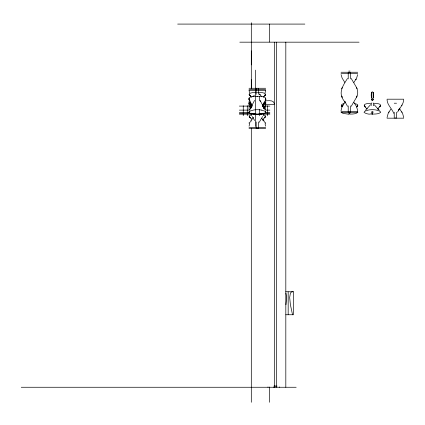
<?xml version="1.0" encoding="UTF-8"?>
<svg xmlns="http://www.w3.org/2000/svg" width="425" height="425" viewBox="0 0 425 425"><rect width="100%" height="100%" fill="white"/><g stroke="black" fill="none" stroke-linecap="round" stroke-linejoin="round"><path stroke-width="0.64" d="M251.303 83.948L251.308 79.666M251.303 60.605L251.308 58.06M251.303 55.192L251.303 53.763M258.501 128.531L258.501 121.948M258.501 88.272L258.501 94.238M348.224 112.519L348.224 105.931M251.308 86.817L251.303 88.602M251.303 53.922L251.308 50.91M371.482 97.798C370.053 89.526 374.786 90.153 373.272 97.798M373.092 97.798L373.182 92.469L372.948 93.032M248.806 99.461C249.055 99.997 248.503 99.407 249.257 98.706M255.335 96.321C253.534 96.618 247.143 96.385 249.363 99.769M248.8 104.051L249.257 103.307M274.316 104.013L273.891 104.47L265.232 104.47M265.694 109.018L265.54 106.569M341.025 110.808L341.673 107.785L342.996 105.044L342.688 105.581M387.037 117.566L388.152 113.464L390.835 109.145M403.729 99.801L403.081 102.776L401.758 105.517M285.961 304.683L286.678 297.495L285.961 293.181M249.156 106.569L249.002 109.018M249.061 126.172L249.65 123.802M265.636 90.637L265.046 93.006M357.659 74.619L356.607 78.12L353.919 82.434M265.439 98.706L265.891 99.259L265.768 99.801M265.896 99.45L265.71 99.832M265.832 103.089L265.816 102.521M265.503 99.354L265.333 99.769C267.553 96.385 261.163 96.618 259.362 96.321M347.512 78.471C342.104 86.769 337.349 94.143 345.621 102.675L344.903 101.612L347.512 106.303M351.231 106.303L356.575 97.198L357.43 94.823L357.738 92.39L357.43 89.957L356.575 87.577L351.231 78.471M248.88 102.521L248.864 103.089M342.168 87.577L341.668 88.777M356.575 97.198L357.074 96.002M265.136 100.22L265.397 99.604L265.195 100.077M259.207 122.32L262.602 116.498M254.559 100.364L250.484 108.221M264.701 101.171L263.059 104.492M397.508 112.147L402.05 105.017M264.074 103.28L264.648 102.17L262.549 106.107M262.666 105.251L263.064 104.476M264.382 102.696L264.589 102.297L264.01 103.387M264.961 117.21L265.561 116.535L264.77 117.417L265.678 115.94L263.803 114.883M380.609 105.586C380.598 103.057 375.854 103.828 374.165 103.264M265.046 102.361L262.937 106.064M251.143 107.042L251.435 106.516M250.187 108.752L250.5 108.194M265.567 102.43L264.934 103.525M356.038 79.231L355.73 79.767L356.054 79.199M342.709 105.543L344.824 102.34M389.024 111.817L388.7 112.386M252.083 105.841L250.097 109.198M249.029 104.635L248.864 105.395L249.703 106.144M265.524 103.472L265.827 103.1L265.551 103.546M264.648 104.003L262.878 106.829M263.224 106.271L263.612 105.66M250.511 108.816L250.66 108.588M249.278 100.667L249.018 101.432L249.31 101.803M249.018 111.977L249.278 111.594M263.941 105.958L263.234 106.983M253.555 117.295L252.052 119.404M263.362 107.546L264.207 106.436M265.386 101.803L265.678 101.432L265.418 100.667M265.386 112.731L265.678 112.359M265.386 123.659L265.678 122.905L264.223 121.8M265.524 98.882L265.832 98.499M370.531 104.715L366.249 109.459M264.961 95.354L265.577 94.663L264.77 95.561C267.947 92.512 259.994 92.469 258.501 92.294M357.76 105.607L356.968 106.489L357.76 105.607L357.537 105.857C358.854 104.338 355.534 103.801 354.652 103.663M265.561 94.679L264.223 95.567M265.561 116.535L264.924 117.072M254.336 95.184L252.902 96.778M348.404 114.139L343.092 113.417L341.217 112.359M357.308 106.107L357.77 105.591L357.117 106.144M371.237 114.139C374.287 113.937 378.186 114.442 380.71 112.359L379.95 111.228L376.21 110.027A22.228 22.228 0 0 0 372.38 109.692A22.228 22.228 0 0 0 368.544 110.027L364.804 111.228L364.044 112.359C365.532 113.656 370.202 114.883 371.227 113.672M264.308 96.061L264.918 95.397L263.234 97.251M264.308 117.916L264.918 117.252L262.501 119.914M356.649 106.84L357.117 106.324L356.506 106.988M377.533 108.986L380.587 105.607L379.801 106.489L380.587 105.607L379.95 106.144M263.585 107.796L263.898 107.451M379.339 106.988L379.801 106.489M256.732 88.889L257.024 88.597M257.587 128.297L257.348 128.531L257.348 128.127M348.946 72.686L348.76 72.866M257.481 128.398L257.672 128.212M349.568 112.322L349.833 112.057M273.743 387.26L274.183 386.814M250.383 121.194L250.92 120.679M365.415 110.266L365.946 109.751M264.993 106.144L265.832 105.395L265.668 104.635M348.989 113.65L349.148 113.576A1.031 1.031 0 0 1 349.961 113.565L349.977 113.592M250.474 121.8L249.018 122.905L249.31 123.659M371.896 113.613L372.034 113.555A1.031 1.031 0 0 1 372.353 113.491L372.401 113.491A1.031 1.031 0 0 1 372.741 113.565L372.72 113.555M250.893 114.883L249.018 115.94L249.927 117.417L249.289 116.71L249.773 117.072M259.362 114.15L264.265 113.417L265.891 112.359L264.993 111.228L261.184 110.027M262.905 113.613L263.803 113.417M343.99 103.758C342.364 103.636 339.979 105.193 342.125 106.489L341.487 105.782L341.971 106.144M262.453 113.709L258.23 114.15M292.543 291.741L291.284 292.103L290.387 293.181L289.669 297.495L290.387 304.683L292.543 314.75M370.589 103.264C364.698 103.652 361.489 104.523 367.227 108.986M256.195 92.294C254.708 92.491 246.739 92.491 249.927 95.561L249.135 94.679L249.576 95.173M348.394 114.001C351.215 114.102 355.38 114.394 357.877 112.359L357.616 111.594M265.327 100.858C268.175 100.81 273.557 99.705 274.316 103.551M372.396 114.15L372.704 114.15M350.142 72.255L341.041 72.255M256.084 96.337L257.093 96.332M177.666 24.087L304.847 24.087M239.806 42.171L359.056 42.171M348.691 71.108L350.051 71.108M357.707 72.255L350.524 72.255L350.524 78.843M349.467 72.255L349.817 72.702M341.041 73.408L357.707 73.408M249.018 88.272L265.678 88.272M249.018 89.425L265.678 89.425M249.018 90.573L265.678 90.573M257.13 92.294L257.635 92.294M256.971 96.332L257.603 96.332M387.053 99.195L403.718 99.195M394.235 103.222L396.536 103.222M239.344 106.096L249.953 106.096M264.547 106.096L269.848 106.096M249.018 109.554L249.773 109.554M264.924 109.554L265.678 109.554M239.344 110.123L249.953 110.123M265.205 110.123L269.848 110.123M341.041 111.366L357.707 111.366M239.344 112.423L249.289 112.423M265.205 112.423L269.848 112.423M341.041 112.519L357.707 112.519M239.344 113.284L251.945 113.284M262.554 113.284L269.848 113.284M239.344 114.15L269.848 114.15M387.053 118.177L403.718 118.177M249.018 127.383L265.678 127.383M249.018 128.531L265.678 128.531M285.818 291.741L288.06 291.741M285.818 314.75L288.06 314.75M273.886 386.107L277.089 386.107M21.25 387.26L296.172 387.26M258.735 96.337L257.476 96.332M256.376 114.15L252.243 113.709M254.001 113.958L255.101 114.054M255.335 114.15L250.431 113.417L248.806 112.359L249.703 111.228L253.512 110.027A22.35 22.35 0 0 1 261.258 110.027M250.893 113.417L251.791 113.613M250.474 95.567L249.119 94.663M249.703 103.843L248.986 103.28M364.321 105.782L364.958 106.489L364.151 105.591L364.804 106.144M265.439 103.307L265.816 103.673M378.808 109.751L379.344 110.266M264.313 121.194L262.544 119.436L263.261 120.179L262.788 119.696M378.505 109.459L374.223 104.715M348.755 111.897L349.047 112.195M377.82 108.768L378.293 109.252L377.575 108.508M364.804 106.324L365.415 106.988M249.778 95.397L250.389 96.061M249.778 117.252L250.389 117.916M261.795 96.778L259.192 93.787M250.798 107.451L251.111 107.796M250.798 118.378L249.289 116.71M251.462 97.251L249.448 95.035L249.735 95.354M342.438 106.84L341.317 105.591L341.493 105.793M364.767 106.282L364.608 106.101M341.934 106.282L341.774 106.101M249.735 117.21L249.581 117.034M250.899 107.796L250.065 106.84L250.904 107.801L250.495 107.318M250.792 107.668L251.127 108.062M248.864 98.499L249.172 98.882M249.018 112.359L249.31 112.731M251.334 107.546L250.144 105.984M344.824 82.434L342.141 78.12L341.084 74.619M353.919 102.34L356.607 106.659L357.723 110.808M261.896 118.357L263.707 121.024M399.176 108.083L402.618 113.464L403.729 117.566M252.094 116.498L254.66 120.498M251.462 106.983L249.688 104.38L249.921 104.731M265.418 111.594L265.678 111.977M248.992 103.291L249.475 104.061M264.185 108.816L264.037 108.588M249.13 102.43L251.818 106.829M251.085 105.66L251.409 106.176M264.6 109.198L262.613 105.841L263.426 107.238L262.99 106.494M251.759 106.064L249.65 102.361M401.742 111.817L402.05 112.349M264.212 108.221L260.387 100.959M264.196 108.194L264.509 108.752M252.147 106.107L250.314 102.696L250.686 103.387M250.107 102.297L250.378 102.813L250.049 102.17M251.632 104.476L252.03 105.251M251.637 104.492L250.293 101.803M249.305 99.615L250.054 101.293M260.732 101.687L260.137 100.364M249.73 100.603L249.996 101.171M356.575 87.577L357.043 88.724M342.168 97.198L341.7 96.055L342.141 97.139M393.752 113.363C392.047 108.582 387.313 105.15 387.037 99.801M265.046 123.802L265.636 126.172M249.65 93.006L249.061 90.637M371.631 92.756L371.572 92.464L371.663 97.798M251.308 64.887L251.303 60.764M251.308 57.736L251.303 55.351M251.308 86.535L251.303 84.108M396.536 112.221L396.536 118.177M395.383 117.767L395.383 118.177M394.235 112.221L394.235 118.177M373.527 103.275L373.527 105.166M373.527 105.267L373.527 105.575M371.227 103.275L371.227 105.575M350.524 105.931L350.524 112.519M348.224 72.255L348.224 78.843M285.818 42.171L285.818 387.26M279.491 386.925L279.491 387.26M276.617 42.171L276.617 387.26M274.89 385.629L274.89 387.26M274.316 42.171L274.316 387.26M269.567 24.087L269.567 42.001M269.567 387.01L269.567 402.268M267.989 386.925L267.989 387.26M267.415 105.74L267.415 115.728M263.388 113.231L263.388 115.728M259.362 96.385L259.362 100.9M259.362 109.395L259.362 115.728M256.195 88.272L256.195 94.238M256.195 121.948L256.195 128.531M255.335 70.12L255.335 126.459M251.308 22.732L251.308 88.623M251.308 113.231L251.308 115.728M251.308 118.272L251.308 121.141M251.308 128.222L251.308 402.268M247.281 105.74L247.281 115.728M243.259 105.74L243.259 115.728M350.184 112.402A0.691 0.691 0 0 1 348.909 112.402M372.959 98.648A0.919 0.919 0 0 1 373.092 99.944A0.919 0.919 0 0 1 371.795 100.077A0.919 0.919 0 0 1 371.663 98.786M371.493 103.078A3.23 2.258 -88.4 0 1 371.631 102.967M373.129 102.967A3.23 2.258 88.4 0 1 373.262 103.078M263.033 113.709A32.412 32.412 0 0 1 251.664 113.709M251.643 106.601L251.271 107.238L251.643 106.601M399.155 109.31L398.448 110.399L399.176 109.283M263.898 107.674L263.569 108.062L263.898 107.674M264.201 107.318L263.792 107.801L264.632 106.84L263.792 107.801L264.212 107.312M293.462 291.741L288.171 291.741L288.171 314.75L293.462 314.75L293.462 291.741M260.047 94.823L259.691 94.398L260.047 94.823M250.623 103.28L250.314 102.696L250.623 103.28M372.034 99.96A0.691 0.691 0 0 0 373.07 99.365A0.691 0.691 0 0 0 372.034 98.765A0.691 0.691 0 0 0 372.034 99.96M372.034 112.731A0.691 0.691 0 0 0 373.07 112.136A0.691 0.691 0 0 0 372.034 111.536A0.691 0.691 0 0 0 372.034 112.731"/></g></svg>
